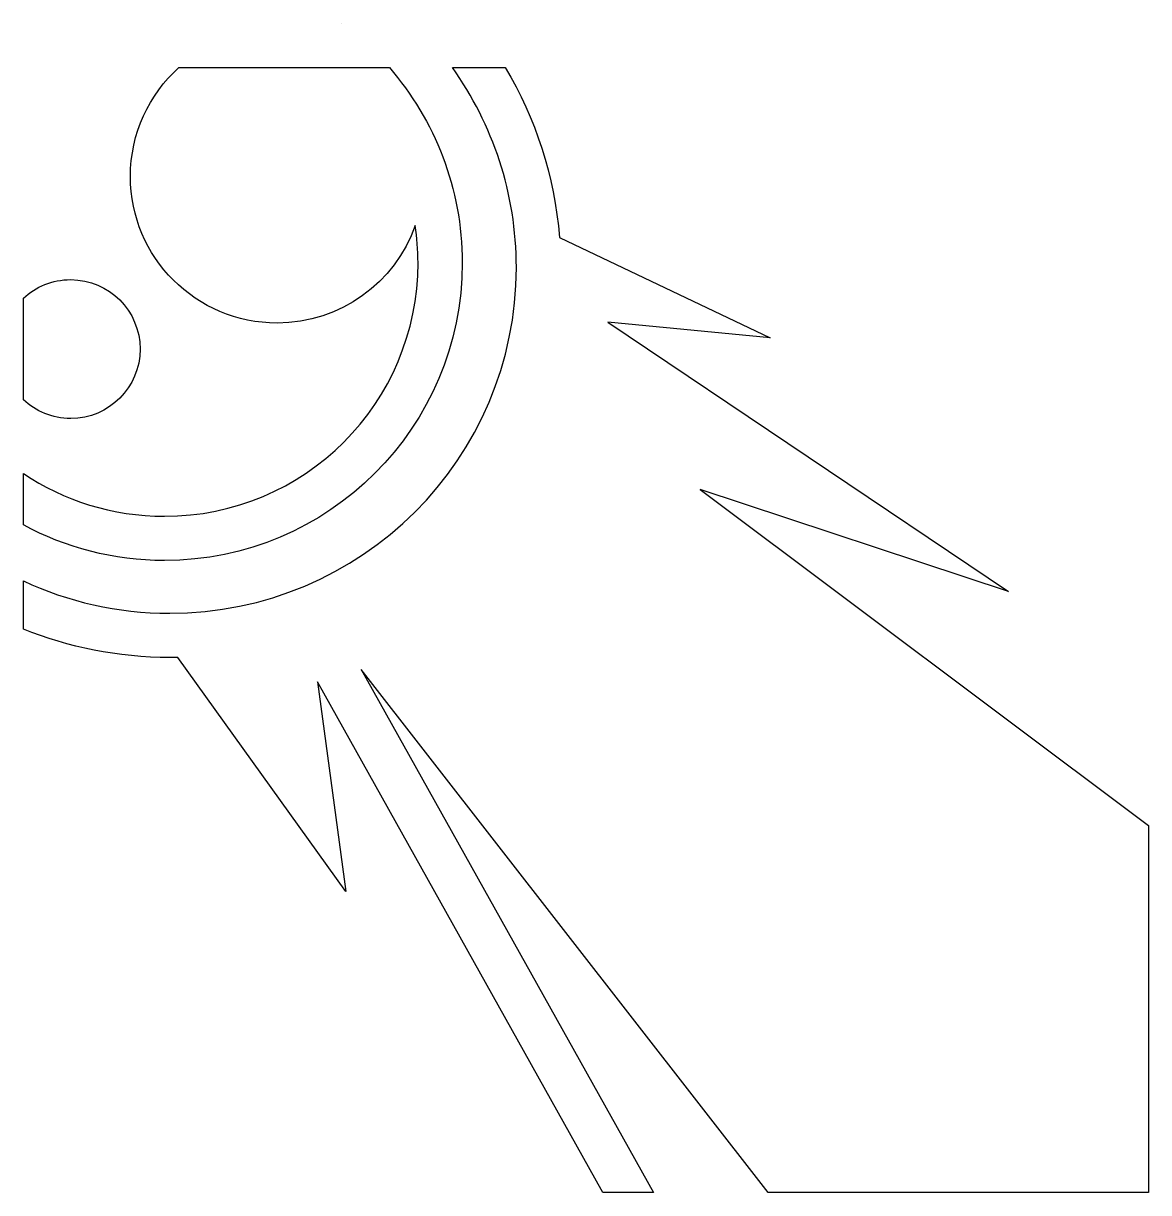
# Model space of a CAD drawing. Header units: centimetres. Extents: x -9.9 to 10.1, y -10 to 10.8.
import ezdxf

# ---------------------------------------------------------------- set-up
doc = ezdxf.new("R2010")
doc.units = ezdxf.units.CM
doc.header["$MEASUREMENT"] = 0
doc.layers.add('Layer 1', color=7, linetype='Continuous')

msp = doc.modelspace()

# ---------------------------------------------------------------- linework, layer by layer
at = {"layer": 'Layer 1'}
for points, knots in [([(-4.23029, 10.78437), (-4.23029, 10.78437), (-4.2308, 10.7837), (-4.2308, 10.7837), (-4.2308, 10.7837), (-4.2308, 10.7837), (-4.22953, 10.7837), (-4.22953, 10.7837), (-4.22953, 10.7837), (-4.22953, 10.7837), (-4.23029, 10.78437), (-4.23029, 10.78437)], [0, 0, 0, 0, 0.25, 0.25, 0.25, 0.25, 0.5, 0.5, 0.5, 0.5, 1, 1, 1, 1]), ([(-7.12959, 9.99571), (-7.65838, 9.51773), (-7.99075, 8.82639), (-7.99075, 8.05746), (-7.99075, 8.05746), (-7.99075, 6.61489), (-6.82135, 5.44537), (-5.37874, 5.44537), (-5.37874, 5.44537), (-4.24273, 5.44537), (-3.27667, 6.17066), (-2.91697, 7.18332), (-2.91697, 7.18332), (-2.88518, 6.96691), (-2.86848, 6.74562), (-2.86848, 6.52023), (-2.86848, 6.52023), (-2.86848, 4.02275), (-4.88765, 2.00362), (-7.38518, 2.00362), (-7.38518, 2.00362), (-8.3165, 2.00362), (-9.17879, 2.28488), (-9.89721, 2.7672), (-9.89721, 2.7672), (-9.89721, 2.7672), (-9.89721, 1.84878), (-9.89721, 1.84878), (-9.89721, 1.84878), (-9.14873, 1.44557), (-8.29255, 1.21563), (-7.38514, 1.21563), (-7.38514, 1.21563), (-4.46121, 1.21563), (-2.08041, 3.59635), (-2.08041, 6.52023), (-2.08041, 6.52023), (-2.08041, 7.84759), (-2.57057, 9.06401), (-3.37927, 9.99571), (-3.37927, 9.99571), (-3.37927, 9.99571), (-7.12955, 9.99571), (-7.12955, 9.99571), (-7.12955, 9.99571), (-7.12955, 9.99571), (-7.12959, 9.99571), (-7.12959, 9.99571)], [0, 0, 0, 0, 0.07692308, 0.07692308, 0.07692308, 0.07692308, 0.15384615, 0.15384615, 0.15384615, 0.15384615, 0.23076923, 0.23076923, 0.23076923, 0.23076923, 0.30769231, 0.30769231, 0.30769231, 0.30769231, 0.38461538, 0.38461538, 0.38461538, 0.38461538, 0.46153846, 0.46153846, 0.46153846, 0.46153846, 0.53846154, 0.53846154, 0.53846154, 0.53846154, 0.61538462, 0.61538462, 0.61538462, 0.61538462, 0.69230769, 0.69230769, 0.69230769, 0.69230769, 0.76923077, 0.76923077, 0.76923077, 0.76923077, 0.84615385, 0.84615385, 0.84615385, 0.84615385, 1, 1, 1, 1]), ([(-2.25658, 9.99571), (-1.53888, 8.98975), (-1.1172, 7.7622), (-1.1172, 6.43319), (-1.1172, 6.43319), (-1.1172, 3.03108), (-3.87853, 0.27667), (-7.29186, 0.27667), (-7.29186, 0.27667), (-8.22403, 0.27667), (-9.10567, 0.48287), (-9.89721, 0.85125), (-9.89721, 0.85125), (-9.89721, 0.85125), (-9.89721, -0.00754), (-9.89721, -0.00754), (-9.89721, -0.00754), (-9.0918, -0.33211), (-8.21176, -0.51145), (-7.29182, -0.51145), (-7.29182, -0.51145), (-7.24404, -0.51145), (-7.19652, -0.51061), (-7.14887, -0.50959), (-7.14887, -0.50959), (-7.14887, -0.50959), (-4.15144, -4.67958), (-4.15144, -4.67958), (-4.15144, -4.67958), (-4.15144, -4.67958), (-4.65965, -0.94822), (-4.65965, -0.94822), (-4.65965, -0.94822), (-4.65965, -0.94822), (0.42286, -10.04469), (0.42286, -10.04469), (0.42286, -10.04469), (0.42286, -10.04469), (1.32559, -10.04471), (1.32559, -10.04471), (1.32559, -10.04471), (1.32559, -10.04471), (-3.88274, -0.72284), (-3.88274, -0.72284), (-3.88274, -0.72284), (-3.88274, -0.72284), (3.37066, -10.04466), (3.37066, -10.04466), (3.37066, -10.04466), (3.37066, -10.04466), (10.14393, -10.04466), (10.14393, -10.04466), (10.14393, -10.04466), (10.14393, -10.04466), (10.14393, -3.50606), (10.14393, -3.50606), (10.14393, -3.50606), (10.14393, -3.50606), (2.15773, 2.48095), (2.15773, 2.48095), (2.15773, 2.48095), (2.15773, 2.48095), (7.64606, 0.66537), (7.64606, 0.66537), (7.64606, 0.66537), (7.64606, 0.66537), (0.51094, 5.46177), (0.51094, 5.46177), (0.51094, 5.46177), (0.51094, 5.46177), (3.40619, 5.18283), (3.40619, 5.18283), (3.40619, 5.18283), (3.40619, 5.18283), (-0.35013, 6.97235), (-0.35013, 6.97235), (-0.35013, 6.97235), (-0.43497, 8.07053), (-0.77679, 9.09888), (-1.3151, 9.99567), (-1.3151, 9.99567), (-1.3151, 9.99567), (-2.25645, 9.99566), (-2.25645, 9.99566), (-2.25645, 9.99566), (-2.25645, 9.99566), (-2.25658, 9.99571), (-2.25658, 9.99571)], [0, 0, 0, 0, 0.04347826, 0.04347826, 0.04347826, 0.04347826, 0.08695652, 0.08695652, 0.08695652, 0.08695652, 0.13043478, 0.13043478, 0.13043478, 0.13043478, 0.17391304, 0.17391304, 0.17391304, 0.17391304, 0.2173913, 0.2173913, 0.2173913, 0.2173913, 0.26086957, 0.26086957, 0.26086957, 0.26086957, 0.30434783, 0.30434783, 0.30434783, 0.30434783, 0.34782609, 0.34782609, 0.34782609, 0.34782609, 0.39130435, 0.39130435, 0.39130435, 0.39130435, 0.43478261, 0.43478261, 0.43478261, 0.43478261, 0.47826087, 0.47826087, 0.47826087, 0.47826087, 0.52173913, 0.52173913, 0.52173913, 0.52173913, 0.56521739, 0.56521739, 0.56521739, 0.56521739, 0.60869565, 0.60869565, 0.60869565, 0.60869565, 0.65217391, 0.65217391, 0.65217391, 0.65217391, 0.69565217, 0.69565217, 0.69565217, 0.69565217, 0.73913043, 0.73913043, 0.73913043, 0.73913043, 0.7826087, 0.7826087, 0.7826087, 0.7826087, 0.82608696, 0.82608696, 0.82608696, 0.82608696, 0.86956522, 0.86956522, 0.86956522, 0.86956522, 0.91304348, 0.91304348, 0.91304348, 0.91304348, 1, 1, 1, 1]), ([(-9.05473, 6.21893), (-9.38039, 6.21893), (-9.67641, 6.09285), (-9.89725, 5.88707), (-9.89725, 5.88707), (-9.89725, 5.88707), (-9.89725, 4.07794), (-9.89725, 4.07794), (-9.89725, 4.07794), (-9.67642, 3.87216), (-9.3804, 3.74608), (-9.05473, 3.74608), (-9.05473, 3.74608), (-8.3719, 3.74608), (-7.81837, 4.29975), (-7.81837, 4.98257), (-7.81837, 4.98257), (-7.81837, 5.6654), (-8.37191, 6.21893), (-9.05473, 6.21893)], [0, 0, 0, 0, 0.16666667, 0.16666667, 0.16666667, 0.16666667, 0.33333333, 0.33333333, 0.33333333, 0.33333333, 0.5, 0.5, 0.5, 0.5, 0.66666667, 0.66666667, 0.66666667, 0.66666667, 1, 1, 1, 1])]:
    msp.add_open_spline(points, degree=3, knots=knots, dxfattribs=at)

doc.saveas('drawing.dxf')
